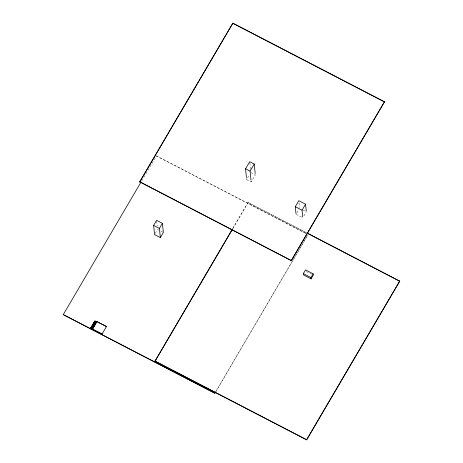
<?xml version="1.0" encoding="UTF-8"?>
<svg xmlns="http://www.w3.org/2000/svg" width="463" height="463" viewBox="0 0 463 463"><rect width="100%" height="100%" fill="white"/><g stroke="black" fill="none" stroke-linecap="round" stroke-linejoin="round"><path stroke-width="0.35" stroke-dasharray="2.31 1.74" d="M141.805 180.871L156.401 155.869L306.101 233.508M155.221 233.462L157.547 229.498L158.705 230.094M250.801 172.508L255.333 174.858L251.166 181.947L246.64 179.598L249.412 174.869M232.762 228.519L248.104 202.389L306.321 232.582M232.779 228.693L248.104 202.389M296.748 213.021L298.855 209.426M303.861 215.932L306.327 211.736M215.972 391.287L307.652 235.123M215.254 392.647L307.663 235.239M303.253 210.138L305.713 211.417M296.042 214.224L302.194 217.413M248.122 202.562L306.338 232.756M156.413 155.985L306.112 233.624M306.303 271.538L311.379 274.171M161.026 231.297L162.762 232.2M299.005 202.748L299.492 207.54M249.841 163.04L250.46 169.128M251.033 180.593L251.166 181.947M246.501 178.249L246.64 179.598M156.685 221.013L157.189 225.961"/><path stroke-width="0.69" d="M139.722 181.803L232.86 23.15L384.481 101.785L291.354 260.611L139.722 181.803L291.354 260.611M139.739 181.976L232.86 23.15M215.608 391.906L214.89 393.266L63.275 314.632L141.059 182M94.817 321.067L90.424 328.608L94.817 321.067L95.129 321.229L90.731 328.724L95.129 321.229M94.967 321.102L90.58 328.689L91.182 328.823L95.581 321.334L94.979 321.195M95.419 321.206L91.032 328.788L95.419 321.206L95.882 321.403L91.477 328.846M91.321 328.765L95.719 321.276L96.333 321.507L91.934 328.996L91.333 328.857L95.719 321.276M91.02 328.701L91.483 328.892L96.02 321.345L91.622 328.834M91.778 328.915L96.171 321.38L96.634 321.571L92.235 329.066L91.784 328.962L96.171 321.38M92.079 328.985L96.472 321.449L106.478 326.548L96.923 321.548L92.525 329.043L102.08 334.043L92.085 329.031L96.472 321.449M153.623 225.4L156.616 220.307L162.409 223.311L163.341 232.501L160.348 237.594L154.555 234.591L153.623 225.4L159.417 228.404L160.348 237.594M159.417 228.404L162.409 223.311M102.08 334.043L106.473 326.502M246.432 177.572L245.54 168.775L249.702 161.685L254.233 164.035L255.194 173.503M250.963 179.922L250.066 171.125L254.233 164.035M306.963 232.918L399.737 281.197L306.599 439.85L154.983 361.215L232.032 229.764M154.983 361.215L232.05 229.937M295.973 213.536L295.278 206.689L298.797 200.693L305.563 204.2L306.257 211.053M302.738 217.049L302.044 210.196L305.563 204.2M291.337 260.438L384.481 101.785M303.346 273.61L305.534 269.888L313.15 273.841L313.289 275.161L311.101 278.888L303.479 274.935L303.346 273.61L310.968 277.563L311.101 278.888M310.968 277.563L313.15 273.841M306.599 439.85L399.719 281.024M232.877 23.324L384.498 101.958M245.54 168.775L250.066 171.125M295.278 206.689L302.044 210.196M306.981 233.092L399.737 281.197M154.966 361.042L306.581 439.676M214.878 393.151L63.275 314.632M95.28 321.264L90.87 328.666M96.773 321.519L92.386 329.1L96.773 321.519"/></g></svg>
